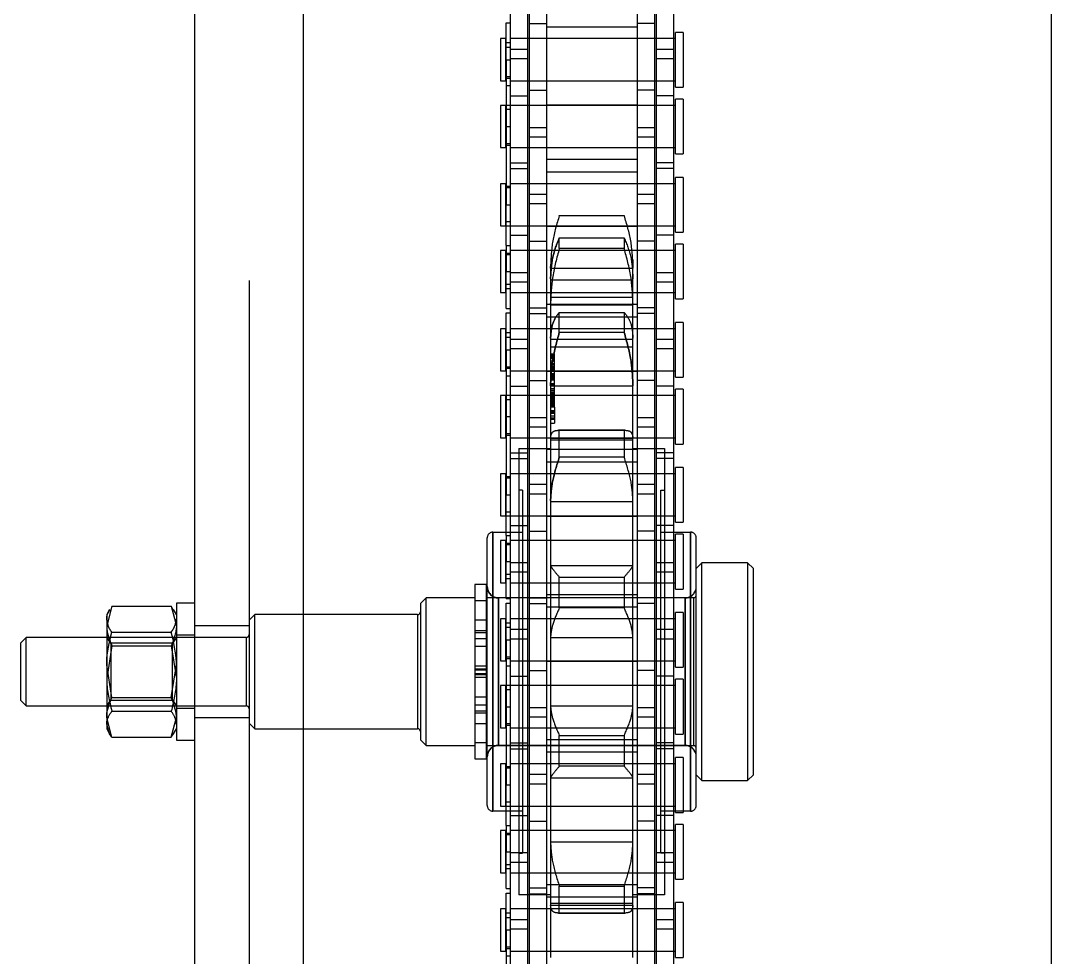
# Model space of a CAD drawing. Header units: metres. Extents: x 0 to 63075, y 0 to 44550.
# Drawn here: x 13942.1 to 14032.4, y 26963.6 to 27045.7 of the extents above; entities that cross this region are included whole.
import ezdxf

# ---------------------------------------------------------------- set-up
doc = ezdxf.new("R2010")
doc.units = ezdxf.units.M
doc.header["$LTSCALE"] = 75
doc.linetypes.add('HIDDEN2', pattern=[4.7625, 3.175, -1.5875])
for name, color, linetype in [('SDM', 7, 'Continuous'), ('SL4', 4, 'Continuous'), ('ST1', 7, 'HIDDEN2')]:
    doc.layers.add(name, color=color, linetype=linetype)

# ---------------------------------------------------------------- blocks, each defined once
blk = doc.blocks.new('A$Ca53c419a')
at = {"layer": 'SL4'}
for p, q in [((2556.395, 511), (2555.895, 510.5)), ((2561.395, 511), (2556.395, 511)), ((2561.895, 510.5), (2561.395, 511)), ((2555.895, 510.5), (2555.895, 503.465)), ((2555.895, 510.5), (2561.895, 510.5)), ((2561.895, 503.465), (2561.895, 510.5)), ((2553.163, 503.018), (2554.895, 503.465)), ((2553.163, 503.018), (2553.45, 503.208)), ((2553.163, 503.018), (2553.163, 497.812)), ((2553.895, 503.465), (2553.458, 503.213)), ((2554.895, 503.465), (2553.895, 503.465)), ((2559.493, 503.465), (2554.895, 503.465)), ((2556.627, 503.018), (2559.493, 503.465)), ((2556.627, 503.018), (2556.627, 497.812)), ((2563.493, 503.465), (2559.493, 503.465)), ((2562.359, 503.018), (2562.359, 497.812)), ((2563.895, 503.465), (2563.493, 503.465)), ((2564.332, 503.213), (2563.895, 503.465)), ((2564.627, 503.018), (2564.627, 497.812)), ((2552.895, 497.365), (2552.895, 495.765)), ((2564.895, 497.365), (2552.895, 497.365)), ((2553.163, 497.812), (2554.895, 497.365)), ((2553.163, 497.812), (2553.45, 497.622)), ((2553.458, 497.617), (2553.895, 497.365)), ((2556.627, 497.812), (2559.493, 497.365)), ((2563.895, 497.365), (2564.332, 497.617)), ((2564.315, 497.656), (2564.627, 497.812)), ((2564.895, 495.765), (2564.895, 497.365)), ((3664.713, 495.765), (2339.738, 495.765)), ((2339.738, 486.24), (3664.713, 486.24)), ((2339.738, 420.765), (3664.713, 420.765))]:
    blk.add_line(p, q, dxfattribs=at)
for points, knots in [([(2554.895, 503.465), (2554.936, 503.465), (2555.521, 503.458), (2556.094, 503.23), (2556.627, 503.018)], [0, 0, 0, 0, 0.070201, 1, 1, 1, 1]), ([(2559.493, 503.465), (2559.561, 503.465), (2560.529, 503.458), (2561.477, 503.23), (2562.359, 503.018)], [0, 0, 0, 0, 0.070201, 1, 1, 1, 1]), ([(2562.359, 503.018), (2562.454, 503.086), (2562.824, 503.348), (2563.208, 503.415), (2563.493, 503.465)], [0, 0, 0, 0, 0.257551, 1, 1, 1, 1]), ([(2563.493, 503.465), (2563.596, 503.46), (2563.874, 503.448), (2564.145, 503.28), (2564.315, 503.174)], [0, 0, 0, 0, 0.371326, 1, 1, 1, 1]), ([(2554.895, 497.365), (2554.936, 497.365), (2555.521, 497.372), (2556.094, 497.6), (2556.627, 497.812)], [0, 0, 0, 0, 0.070201, 1, 1, 1, 1]), ([(2559.493, 497.365), (2559.561, 497.365), (2560.529, 497.372), (2561.477, 497.6), (2562.359, 497.812)], [0, 0, 0, 0, 0.0702006, 1, 1, 1, 1]), ([(2562.359, 497.812), (2562.454, 497.744), (2562.824, 497.482), (2563.208, 497.415), (2563.493, 497.365)], [0, 0, 0, 0, 0.257551, 1, 1, 1, 1])]:
    blk.add_open_spline(points, degree=3, knots=knots, dxfattribs=at)
at = {"layer": 'ST1'}
for p, q in [((2553.45, 503.208), (2554.297, 503.465)), ((2555.431, 503.018), (2555.431, 497.812)), ((2555.895, 503.465), (2555.895, 491.25)), ((2555.895, 503.465), (2555.895, 503.44)), ((2561.895, 503.44), (2555.895, 503.44)), ((2555.895, 503.44), (2556.395, 503.089)), ((2561.194, 503.089), (2556.395, 503.089)), ((2556.395, 503.089), (2556.395, 497.715)), ((2561.163, 503.018), (2558.297, 503.465)), ((2561.163, 503.018), (2561.163, 497.812)), ((2561.395, 503.089), (2561.194, 503.089)), ((2561.395, 503.089), (2561.895, 503.44)), ((2561.395, 497.715), (2561.395, 503.089)), ((2561.895, 491.25), (2561.895, 503.465)), ((2561.895, 503.44), (2561.895, 503.465)), ((2564.627, 503.018), (2562.895, 503.465)), ((2555.695, 497.365), (2555.695, 495.765)), ((2556.395, 497.715), (2555.895, 497.365)), ((2556.395, 497.715), (2561.395, 497.715)), ((2561.163, 497.812), (2558.297, 497.365)), ((2561.895, 497.365), (2561.395, 497.715)), ((2562.095, 495.765), (2562.095, 497.365)), ((2564.627, 497.812), (2562.895, 497.365)), ((2554.895, 495.765), (2554.895, 491.003)), ((2562.895, 491.003), (2562.895, 495.765)), ((3664.713, 491.003), (2339.738, 491.003)), ((2554.395, 491), (2553.895, 490.5)), ((2563.395, 491), (2554.395, 491)), ((2561.895, 491.25), (2555.895, 491.25)), ((2563.895, 490.5), (2563.395, 491)), ((2553.895, 490.5), (2563.895, 490.5)), ((2553.895, 490.5), (2553.895, 476.25)), ((2563.895, 476.25), (2563.895, 490.5)), ((2339.738, 486.24), (3664.713, 486.24)), ((2552.92, 476), (2552.42, 475.5)), ((2564.87, 476), (2552.92, 476)), ((2563.895, 476.25), (2553.942, 476.25)), ((2565.37, 475.5), (2564.87, 476)), ((2552.42, 475.5), (2565.37, 475.5)), ((2552.42, 475.5), (2552.42, 471.245)), ((2565.37, 471.245), (2565.37, 475.5)), ((2566.538, 471.245), (2551.252, 471.245)), ((2551.252, 471.245), (2551.252, 470.245)), ((2552.695, 471.245), (2552.695, 470.145)), ((2552.695, 471.245), (2552.695, 470.245)), ((2554.348, 471.245), (2554.348, 470.245)), ((2555.299, 471.245), (2555.299, 470.245)), ((2555.474, 471.245), (2555.474, 470.245)), ((2555.991, 471.245), (2555.991, 470.245)), ((2556.695, 471.245), (2556.695, 470.245)), ((2558.395, 470.245), (2558.395, 471.245)), ((2558.645, 471.245), (2558.645, 470.245)), ((2558.734, 471.245), (2558.734, 470.245)), ((2559.056, 471.245), (2559.056, 470.245)), ((2559.145, 471.245), (2559.145, 470.245)), ((2559.395, 471.245), (2559.395, 470.245)), ((2561.095, 470.245), (2561.095, 471.245)), ((2561.799, 471.245), (2561.799, 470.245)), ((2562.316, 471.245), (2562.316, 470.245)), ((2562.491, 471.245), (2562.491, 470.245)), ((2563.442, 471.245), (2563.442, 470.245)), ((2565.095, 470.145), (2565.095, 471.245)), ((2565.095, 470.245), (2565.095, 471.245)), ((2566.538, 470.245), (2566.538, 471.245)), ((2547.169, 470.145), (2570.621, 470.145)), ((2566.538, 470.245), (2551.252, 470.245)), ((2552.42, 470.145), (2552.42, 452.105)), ((2565.37, 452.105), (2565.37, 470.145)), ((2546.68, 467.056), (2546.68, 469.656)), ((2546.68, 469.656), (2571.11, 469.656)), ((2571.11, 469.656), (2546.68, 469.656)), ((2571.11, 469.656), (2571.11, 467.056)), ((2536.276, 468.489), (2523.576, 468.489)), ((2533.98, 468.157), (2533.98, 468.489)), ((2538.121, 469), (2534.431, 469)), ((2534.431, 469), (2534.431, 468.526)), ((2534.431, 468.526), (2538.121, 468.526)), ((2534.657, 468.489), (2534.657, 468.157)), ((2534.8, 468.526), (2534.8, 468.157)), ((2536.276, 468.489), (2536.276, 468.157)), ((2536.276, 468.489), (2539.507, 468.489)), ((2537.383, 468.489), (2537.383, 468.157)), ((2537.752, 468.157), (2537.752, 468.526)), ((2538.121, 468.526), (2538.121, 469)), ((2539.507, 468.489), (2539.507, 468.157)), ((2539.897, 468.489), (2539.897, 468.157)), ((2539.897, 468.489), (2543.128, 468.489)), ((2544.973, 469), (2541.283, 469)), ((2541.283, 469), (2541.283, 468.526)), ((2541.283, 468.526), (2544.973, 468.526)), ((2541.652, 468.526), (2541.652, 468.157)), ((2542.021, 468.489), (2542.021, 468.157)), ((2543.128, 468.489), (2543.128, 468.157)), ((2545.424, 468.489), (2543.128, 468.489)), ((2544.604, 468.157), (2544.604, 468.526)), ((2544.747, 468.489), (2544.747, 468.157)), ((2544.973, 468.526), (2544.973, 469)), ((2545.424, 468.489), (2548.976, 468.489)), ((2545.424, 468.489), (2545.424, 468.157)), ((2550.821, 469), (2547.131, 469)), ((2547.131, 469), (2547.131, 468.526)), ((2547.131, 468.526), (2550.821, 468.526)), ((2547.131, 468.489), (2547.131, 466.637)), ((2547.5, 468.526), (2547.5, 468.157)), ((2548.976, 468.489), (2548.976, 468.157)), ((2561.676, 468.489), (2548.976, 468.489)), ((2550.452, 468.157), (2550.452, 468.526)), ((2550.595, 468.489), (2550.595, 468.157)), ((2550.821, 468.526), (2550.821, 469)), ((2552.42, 469.168), (2552.42, 452.832)), ((2565.345, 469.168), (2552.445, 469.168)), ((2552.445, 469.168), (2552.445, 452.832)), ((2552.445, 469.168), (2565.345, 469.168)), ((2557.673, 469), (2553.983, 469)), ((2553.983, 469), (2553.983, 468.526)), ((2553.983, 468.526), (2557.673, 468.526)), ((2554.209, 468.489), (2554.209, 468.157)), ((2554.352, 468.526), (2554.352, 468.157)), ((2555.828, 468.489), (2555.828, 468.157)), ((2557.304, 468.157), (2557.304, 468.526)), ((2557.673, 468.526), (2557.673, 469)), ((2557.673, 466.637), (2557.673, 468.489)), ((2559.38, 468.157), (2559.38, 468.489)), ((2563.521, 469), (2559.831, 469)), ((2559.831, 469), (2559.831, 468.526)), ((2559.831, 468.526), (2563.521, 468.526)), ((2560.057, 468.489), (2560.057, 468.157)), ((2560.2, 468.526), (2560.2, 468.157)), ((2561.676, 468.489), (2561.676, 468.157)), ((2561.676, 468.489), (2564.907, 468.489)), ((2562.783, 468.489), (2562.783, 468.157)), ((2563.152, 468.157), (2563.152, 468.526)), ((2563.521, 468.526), (2563.521, 469)), ((2564.907, 468.489), (2564.907, 468.157)), ((2565.297, 468.489), (2565.297, 468.157)), ((2565.297, 468.489), (2568.528, 468.489)), ((2565.345, 452.832), (2565.345, 469.168)), ((2565.37, 452.832), (2565.37, 469.168)), ((2570.373, 469), (2566.683, 469)), ((2566.683, 469), (2566.683, 468.526)), ((2566.683, 468.526), (2570.373, 468.526)), ((2567.052, 468.526), (2567.052, 468.157)), ((2567.421, 468.489), (2567.421, 468.157)), ((2568.528, 468.489), (2568.528, 468.157)), ((2570.824, 468.489), (2568.528, 468.489)), ((2570.004, 468.157), (2570.004, 468.526)), ((2570.147, 468.489), (2570.147, 468.157)), ((2570.373, 468.526), (2570.373, 469)), ((2570.824, 468.489), (2574.376, 468.489)), ((2570.824, 468.489), (2570.824, 468.157)), ((2576.221, 469), (2572.531, 469)), ((2572.531, 469), (2572.531, 468.526)), ((2572.531, 468.526), (2576.221, 468.526)), ((2572.531, 468.489), (2572.531, 466.637)), ((2572.9, 468.526), (2572.9, 468.157)), ((2574.376, 468.489), (2574.376, 468.157)), ((2587.076, 468.489), (2574.376, 468.489)), ((2575.852, 468.157), (2575.852, 468.526)), ((2575.995, 468.489), (2575.995, 468.157)), ((2576.221, 468.526), (2576.221, 469)), ((2583.073, 469), (2579.383, 469)), ((2579.383, 469), (2579.383, 468.526)), ((2579.383, 468.526), (2583.073, 468.526)), ((2579.609, 468.489), (2579.609, 468.157)), ((2579.752, 468.526), (2579.752, 468.157)), ((2581.228, 468.489), (2581.228, 468.157)), ((2582.704, 468.157), (2582.704, 468.526)), ((2583.073, 468.526), (2583.073, 469)), ((2583.073, 466.637), (2583.073, 468.489)), ((2584.78, 468.157), (2584.78, 468.489)), ((2588.921, 469), (2585.231, 469)), ((2585.231, 469), (2585.231, 468.526)), ((2585.231, 468.526), (2588.921, 468.526)), ((2585.457, 468.489), (2585.457, 468.157)), ((2585.6, 468.526), (2585.6, 468.157)), ((2587.076, 468.489), (2587.076, 468.157)), ((2587.076, 468.489), (2590.307, 468.489)), ((2588.183, 468.489), (2588.183, 468.157)), ((2588.552, 468.157), (2588.552, 468.526)), ((2588.921, 468.526), (2588.921, 469)), ((2590.307, 468.489), (2590.307, 468.157)), ((2590.697, 468.489), (2590.697, 468.157)), ((2590.697, 468.489), (2593.928, 468.489)), ((2595.773, 469), (2592.083, 469)), ((2592.083, 469), (2592.083, 468.526)), ((2592.083, 468.526), (2595.773, 468.526)), ((2592.452, 468.526), (2592.452, 468.157)), ((2592.821, 468.489), (2592.821, 468.157)), ((2593.928, 468.489), (2593.928, 468.157)), ((2596.224, 468.489), (2593.928, 468.489)), ((2595.404, 468.157), (2595.404, 468.526)), ((2595.547, 468.489), (2595.547, 468.157)), ((2595.773, 468.526), (2595.773, 469)), ((2596.224, 468.489), (2599.776, 468.489)), ((2596.224, 468.489), (2596.224, 468.157)), ((2601.621, 469), (2597.931, 469)), ((2597.931, 469), (2597.931, 468.526)), ((2597.931, 468.526), (2601.621, 468.526)), ((2597.931, 468.489), (2597.931, 466.637)), ((2598.3, 468.526), (2598.3, 468.157)), ((2599.776, 468.489), (2599.776, 468.157)), ((2612.476, 468.489), (2599.776, 468.489)), ((2601.252, 468.157), (2601.252, 468.526)), ((2601.395, 468.489), (2601.395, 468.157)), ((2601.621, 468.526), (2601.621, 469)), ((2608.473, 469), (2604.783, 469)), ((2604.783, 469), (2604.783, 468.526)), ((2604.783, 468.526), (2608.473, 468.526)), ((2605.009, 468.489), (2605.009, 468.157)), ((2605.152, 468.526), (2605.152, 468.157)), ((2606.628, 468.489), (2606.628, 468.157)), ((2608.104, 468.157), (2608.104, 468.526)), ((2608.473, 468.526), (2608.473, 469)), ((2608.473, 466.637), (2608.473, 468.489)), ((2610.18, 468.157), (2610.18, 468.489)), ((2614.321, 469), (2610.631, 469)), ((2610.631, 469), (2610.631, 468.526)), ((2610.631, 468.526), (2614.321, 468.526)), ((2610.857, 468.489), (2610.857, 468.157)), ((2611, 468.526), (2611, 468.157)), ((2612.476, 468.489), (2612.476, 468.157)), ((2612.476, 468.489), (2615.707, 468.489)), ((2613.583, 468.489), (2613.583, 468.157)), ((2613.952, 468.157), (2613.952, 468.526)), ((2614.321, 468.526), (2614.321, 469)), ((2615.707, 468.489), (2615.707, 468.157)), ((2542.196, 468.157), (2533.101, 468.157)), ((2534.431, 468.157), (2534.431, 466.637)), ((2534.431, 468.157), (2534.431, 453.659)), ((2536.348, 466.637), (2536.348, 468.157)), ((2537.208, 468.157), (2537.208, 466.637)), ((2538.121, 466.637), (2538.121, 468.157)), ((2538.121, 453.659), (2538.121, 468.157)), ((2541.283, 468.157), (2541.283, 466.637)), ((2541.283, 468.157), (2541.283, 453.659)), ((2543.056, 468.157), (2542.196, 468.157)), ((2542.196, 466.637), (2542.196, 468.157)), ((2552.151, 468.157), (2543.056, 468.157)), ((2543.056, 468.157), (2543.056, 466.637)), ((2544.973, 466.637), (2544.973, 468.157)), ((2544.973, 453.659), (2544.973, 468.157)), ((2546.303, 468.157), (2546.303, 466.637)), ((2547.131, 468.157), (2547.131, 453.659)), ((2550.821, 466.637), (2550.821, 468.157)), ((2550.821, 453.659), (2550.821, 468.157)), ((2552.151, 468.157), (2552.151, 466.637)), ((2558.501, 468.157), (2552.151, 468.157)), ((2552.653, 468.157), (2552.653, 466.637)), ((2553.983, 468.157), (2553.983, 466.637)), ((2553.983, 468.157), (2553.983, 453.659)), ((2557.673, 453.659), (2557.673, 468.157)), ((2558.501, 468.157), (2558.501, 466.637)), ((2567.596, 468.157), (2558.501, 468.157)), ((2559.831, 468.157), (2559.831, 466.637)), ((2559.831, 468.157), (2559.831, 453.659)), ((2561.748, 466.637), (2561.748, 468.157)), ((2562.608, 468.157), (2562.608, 466.637)), ((2563.521, 466.637), (2563.521, 468.157)), ((2563.521, 453.659), (2563.521, 468.157)), ((2566.683, 468.157), (2566.683, 466.637)), ((2566.683, 468.157), (2566.683, 453.659)), ((2568.456, 468.157), (2567.596, 468.157)), ((2567.596, 466.637), (2567.596, 468.157)), ((2577.551, 468.157), (2568.456, 468.157)), ((2568.456, 468.157), (2568.456, 466.637)), ((2570.373, 466.637), (2570.373, 468.157)), ((2570.373, 453.659), (2570.373, 468.157)), ((2571.703, 468.157), (2571.703, 466.637)), ((2572.531, 468.157), (2572.531, 453.659)), ((2576.221, 466.637), (2576.221, 468.157)), ((2576.221, 453.659), (2576.221, 468.157)), ((2577.551, 468.157), (2577.551, 466.637)), ((2583.901, 468.157), (2577.551, 468.157)), ((2578.053, 468.157), (2578.053, 466.637)), ((2579.383, 468.157), (2579.383, 466.637)), ((2579.383, 468.157), (2579.383, 453.659)), ((2583.073, 453.659), (2583.073, 468.157)), ((2583.901, 468.157), (2583.901, 466.637)), ((2592.996, 468.157), (2583.901, 468.157)), ((2585.231, 468.157), (2585.231, 466.637)), ((2585.231, 468.157), (2585.231, 453.659)), ((2587.148, 466.637), (2587.148, 468.157)), ((2588.008, 468.157), (2588.008, 466.637)), ((2588.921, 466.637), (2588.921, 468.157)), ((2588.921, 453.659), (2588.921, 468.157)), ((2592.083, 468.157), (2592.083, 466.637)), ((2592.083, 468.157), (2592.083, 453.659)), ((2593.856, 468.157), (2592.996, 468.157)), ((2592.996, 466.637), (2592.996, 468.157)), ((2602.951, 468.157), (2593.856, 468.157)), ((2593.856, 468.157), (2593.856, 466.637)), ((2595.773, 466.637), (2595.773, 468.157)), ((2595.773, 453.659), (2595.773, 468.157)), ((2597.103, 468.157), (2597.103, 466.637)), ((2597.931, 468.157), (2597.931, 453.659)), ((2601.621, 466.637), (2601.621, 468.157)), ((2601.621, 453.659), (2601.621, 468.157)), ((2602.951, 468.157), (2602.951, 466.637)), ((2609.301, 468.157), (2602.951, 468.157)), ((2603.453, 468.157), (2603.453, 466.637)), ((2604.783, 468.157), (2604.783, 466.637)), ((2604.783, 468.157), (2604.783, 453.659)), ((2608.473, 453.659), (2608.473, 468.157)), ((2609.301, 468.157), (2609.301, 466.637)), ((2618.396, 468.157), (2609.301, 468.157)), ((2610.631, 468.157), (2610.631, 466.637)), ((2610.631, 468.157), (2610.631, 453.659)), ((2612.548, 466.637), (2612.548, 468.157)), ((2613.408, 468.157), (2613.408, 466.637)), ((2614.321, 466.637), (2614.321, 468.157)), ((2614.321, 453.659), (2614.321, 468.157)), ((2542.196, 466.637), (2533.101, 466.637)), ((2539.351, 464.605), (2539.351, 467.375)), ((2578.439, 467.375), (2539.351, 467.375)), ((2543.056, 466.637), (2542.196, 466.637)), ((2543.016, 467.375), (2543.016, 467.056)), ((2574.775, 467.056), (2543.016, 467.056)), ((2552.151, 466.637), (2543.056, 466.637)), ((2558.501, 466.637), (2552.151, 466.637)), ((2567.596, 466.637), (2558.501, 466.637)), ((2568.456, 466.637), (2567.596, 466.637)), ((2577.551, 466.637), (2568.456, 466.637)), ((2574.775, 467.056), (2574.775, 467.375)), ((2583.901, 466.637), (2577.551, 466.637)), ((2578.439, 467.375), (2578.439, 464.605)), ((2592.996, 466.637), (2583.901, 466.637)), ((2593.856, 466.637), (2592.996, 466.637)), ((2602.951, 466.637), (2593.856, 466.637)), ((2609.301, 466.637), (2602.951, 466.637)), ((2618.396, 466.637), (2609.301, 466.637)), ((2539.451, 466.485), (2530.356, 466.485)), ((2534.431, 466.485), (2534.431, 464.965)), ((2538.121, 464.965), (2538.121, 466.485)), ((2539.451, 466.485), (2539.451, 464.965)), ((2545.801, 466.485), (2539.451, 466.485)), ((2539.953, 466.485), (2539.953, 464.965)), ((2541.283, 466.485), (2541.283, 464.965)), ((2544.973, 464.965), (2544.973, 466.485)), ((2545.801, 466.485), (2545.801, 464.965)), ((2554.896, 466.485), (2545.801, 466.485)), ((2547.131, 466.485), (2547.131, 464.965)), ((2549.048, 464.965), (2549.048, 466.485)), ((2549.908, 466.485), (2549.908, 464.965)), ((2550.821, 464.965), (2550.821, 466.485)), ((2553.983, 466.485), (2553.983, 464.965)), ((2555.756, 466.485), (2554.896, 466.485)), ((2554.896, 464.965), (2554.896, 466.485)), ((2564.851, 466.485), (2555.756, 466.485)), ((2555.756, 466.485), (2555.756, 464.965)), ((2557.673, 464.965), (2557.673, 466.485)), ((2559.003, 466.485), (2559.003, 464.965)), ((2559.831, 466.485), (2559.831, 464.965)), ((2563.521, 464.965), (2563.521, 466.485)), ((2564.851, 466.485), (2564.851, 464.965)), ((2571.201, 466.485), (2564.851, 466.485)), ((2565.353, 466.485), (2565.353, 464.965)), ((2566.683, 466.485), (2566.683, 464.965)), ((2570.373, 464.965), (2570.373, 466.485)), ((2571.201, 466.485), (2571.201, 464.965)), ((2580.296, 466.485), (2571.201, 466.485)), ((2572.531, 466.485), (2572.531, 464.965)), ((2574.448, 464.965), (2574.448, 466.485)), ((2575.308, 466.485), (2575.308, 464.965)), ((2576.221, 464.965), (2576.221, 466.485)), ((2579.383, 466.485), (2579.383, 464.965)), ((2581.156, 466.485), (2580.296, 466.485)), ((2580.296, 464.965), (2580.296, 466.485)), ((2590.251, 466.485), (2581.156, 466.485)), ((2581.156, 466.485), (2581.156, 464.965)), ((2583.073, 464.965), (2583.073, 466.485)), ((2584.403, 466.485), (2584.403, 464.965)), ((2585.231, 466.485), (2585.231, 464.965)), ((2588.921, 464.965), (2588.921, 466.485)), ((2590.251, 466.485), (2590.251, 464.965)), ((2596.601, 466.485), (2590.251, 466.485)), ((2590.753, 466.485), (2590.753, 464.965)), ((2592.083, 466.485), (2592.083, 464.965)), ((2595.773, 464.965), (2595.773, 466.485)), ((2596.601, 466.485), (2596.601, 464.965)), ((2605.696, 466.485), (2596.601, 466.485)), ((2597.931, 466.485), (2597.931, 464.965)), ((2599.848, 464.965), (2599.848, 466.485)), ((2600.708, 466.485), (2600.708, 464.965)), ((2601.621, 464.965), (2601.621, 466.485)), ((2604.783, 466.485), (2604.783, 464.965)), ((2606.556, 466.485), (2605.696, 466.485)), ((2605.696, 464.965), (2605.696, 466.485)), ((2615.651, 466.485), (2606.556, 466.485)), ((2606.556, 466.485), (2606.556, 464.965)), ((2608.473, 464.965), (2608.473, 466.485)), ((2609.803, 466.485), (2609.803, 464.965)), ((2610.631, 466.485), (2610.631, 464.965)), ((2614.321, 464.965), (2614.321, 466.485)), ((2615.651, 466.485), (2615.651, 464.965)), ((2622.001, 466.485), (2615.651, 466.485)), ((2539.451, 464.965), (2530.356, 464.965)), ((2534.388, 457.035), (2534.388, 464.965)), ((2534.431, 464.965), (2534.431, 457.035)), ((2538.121, 457.035), (2538.121, 464.965)), ((2539.168, 464.965), (2539.168, 457.035)), ((2545.801, 464.965), (2539.451, 464.965)), ((2540.236, 457.035), (2540.236, 464.965)), ((2541.283, 464.965), (2541.283, 457.035)), ((2544.973, 457.035), (2544.973, 464.965)), ((2545.016, 464.965), (2545.016, 457.035)), ((2554.896, 464.965), (2545.801, 464.965)), ((2547.088, 457.035), (2547.088, 464.965)), ((2547.131, 464.965), (2547.131, 457.035)), ((2550.821, 457.035), (2550.821, 464.965)), ((2551.868, 464.965), (2551.868, 457.035)), ((2552.936, 457.035), (2552.936, 464.965)), ((2553.983, 464.965), (2553.983, 457.035)), ((2555.756, 464.965), (2554.896, 464.965)), ((2564.851, 464.965), (2555.756, 464.965)), ((2557.673, 457.035), (2557.673, 464.965)), ((2557.716, 464.965), (2557.716, 457.035)), ((2559.788, 457.035), (2559.788, 464.965)), ((2559.831, 464.965), (2559.831, 457.035)), ((2563.521, 457.035), (2563.521, 464.965)), ((2564.568, 464.965), (2564.568, 457.035)), ((2571.201, 464.965), (2564.851, 464.965)), ((2565.636, 457.035), (2565.636, 464.965)), ((2566.683, 464.965), (2566.683, 457.035)), ((2570.373, 457.035), (2570.373, 464.965)), ((2570.416, 464.965), (2570.416, 457.035)), ((2580.296, 464.965), (2571.201, 464.965)), ((2572.488, 457.035), (2572.488, 464.965)), ((2572.531, 464.965), (2572.531, 457.035)), ((2576.221, 457.035), (2576.221, 464.965)), ((2577.268, 464.965), (2577.268, 457.035)), ((2578.336, 457.035), (2578.336, 464.965)), ((2579.383, 464.965), (2579.383, 457.035)), ((2581.156, 464.965), (2580.296, 464.965)), ((2590.251, 464.965), (2581.156, 464.965)), ((2583.073, 457.035), (2583.073, 464.965)), ((2583.116, 464.965), (2583.116, 457.035)), ((2585.188, 457.035), (2585.188, 464.965)), ((2585.231, 464.965), (2585.231, 457.035)), ((2588.921, 457.035), (2588.921, 464.965)), ((2589.968, 464.965), (2589.968, 457.035)), ((2596.601, 464.965), (2590.251, 464.965)), ((2591.036, 457.035), (2591.036, 464.965)), ((2592.083, 464.965), (2592.083, 457.035)), ((2595.773, 457.035), (2595.773, 464.965)), ((2595.816, 464.965), (2595.816, 457.035)), ((2605.696, 464.965), (2596.601, 464.965)), ((2597.888, 457.035), (2597.888, 464.965)), ((2597.931, 464.965), (2597.931, 457.035)), ((2601.621, 457.035), (2601.621, 464.965)), ((2602.668, 464.965), (2602.668, 457.035)), ((2603.736, 457.035), (2603.736, 464.965)), ((2604.783, 464.965), (2604.783, 457.035)), ((2606.556, 464.965), (2605.696, 464.965)), ((2615.651, 464.965), (2606.556, 464.965)), ((2608.473, 457.035), (2608.473, 464.965)), ((2608.516, 464.965), (2608.516, 457.035)), ((2610.588, 457.035), (2610.588, 464.965)), ((2610.631, 464.965), (2610.631, 457.035)), ((2614.321, 457.035), (2614.321, 464.965)), ((2615.368, 464.965), (2615.368, 457.035)), ((2622.001, 464.965), (2615.651, 464.965)), ((2538.421, 464.605), (2533.876, 464.605)), ((2537.747, 463.9), (2537.747, 458.1)), ((2537.749, 463.843), (2540.125, 463.843)), ((2537.749, 458.157), (2537.749, 463.843)), ((2543.903, 464.605), (2538.421, 464.605)), ((2538.459, 464.605), (2538.459, 457.395)), ((2538.609, 457.395), (2538.609, 464.605)), ((2540.125, 463.843), (2540.125, 458.157)), ((2543.991, 464.605), (2543.903, 464.605)), ((2543.991, 464.605), (2543.991, 457.395)), ((2549.613, 464.605), (2543.991, 464.605)), ((2549.613, 464.605), (2549.613, 457.395)), ((2549.619, 464.605), (2549.613, 464.605)), ((2555.853, 464.605), (2549.619, 464.605)), ((2550.613, 463.843), (2553.314, 463.843)), ((2550.613, 458.157), (2550.613, 463.843)), ((2553.314, 463.843), (2553.314, 458.157)), ((2555.903, 464.605), (2555.853, 464.605)), ((2555.903, 464.605), (2555.903, 457.395)), ((2561.887, 464.605), (2555.903, 464.605)), ((2561.887, 464.605), (2561.887, 457.395)), ((2561.937, 464.605), (2561.887, 464.605)), ((2568.171, 464.605), (2561.937, 464.605)), ((2564.476, 458.157), (2564.476, 463.843)), ((2564.476, 463.843), (2567.177, 463.843)), ((2567.177, 463.843), (2567.177, 458.157)), ((2568.177, 464.605), (2568.171, 464.605)), ((2568.177, 464.605), (2568.177, 457.395)), ((2573.799, 464.605), (2568.177, 464.605)), ((2573.799, 464.605), (2573.799, 457.395)), ((2573.887, 464.605), (2573.799, 464.605)), ((2579.369, 464.605), (2573.887, 464.605)), ((2577.665, 463.843), (2580.041, 463.843)), ((2577.665, 458.157), (2577.665, 463.843)), ((2579.181, 464.605), (2579.181, 457.395)), ((2579.331, 464.605), (2579.331, 457.395)), ((2583.914, 464.605), (2579.369, 464.605)), ((2580.041, 463.843), (2580.041, 458.157)), ((2580.043, 458.1), (2580.043, 463.9)), ((2580.656, 464.605), (2580.656, 464.27)), ((2581.496, 464.27), (2580.656, 464.27)), ((2580.991, 464.605), (2580.991, 464.27)), ((2581.094, 464.27), (2581.094, 464.605)), ((2581.264, 464.27), (2581.264, 464.605)), ((2581.496, 464.27), (2581.496, 464.605)), ((2581.648, 464.27), (2581.496, 464.27)), ((2581.599, 464.27), (2581.599, 464.605)), ((2581.648, 464.27), (2581.648, 464.605)), ((2582.063, 464.27), (2581.648, 464.27)), ((2581.74, 464.27), (2581.74, 464.605)), ((2582.063, 464.27), (2582.063, 464.605)), ((2582.063, 464.27), (2584.492, 464.27)), ((2582.122, 464.27), (2582.122, 464.605)), ((2582.122, 464.605), (2582.122, 464.27)), ((2582.173, 464.27), (2582.173, 464.605)), ((2582.186, 464.27), (2582.186, 464.605)), ((2582.187, 464.27), (2582.187, 464.605)), ((2582.244, 464.27), (2582.244, 464.605)), ((2582.321, 464.27), (2582.321, 464.605)), ((2582.329, 464.27), (2582.329, 464.605)), ((2582.36, 464.27), (2582.36, 464.605)), ((2582.434, 464.605), (2582.434, 464.27)), ((2582.437, 464.27), (2582.437, 464.605)), ((2582.445, 464.27), (2582.445, 464.605)), ((2582.458, 464.27), (2582.458, 464.605)), ((2582.551, 464.27), (2582.551, 464.605)), ((2582.571, 464.27), (2582.571, 464.605)), ((2582.579, 464.27), (2582.579, 464.605)), ((2582.647, 464.27), (2582.647, 464.605)), ((2582.74, 464.27), (2582.74, 464.605)), ((2582.824, 464.27), (2582.824, 464.605)), ((2582.904, 464.27), (2582.904, 464.605)), ((2582.953, 464.27), (2582.953, 464.605)), ((2583.056, 464.27), (2583.056, 464.605)), ((2583.089, 464.27), (2583.089, 464.605)), ((2583.091, 464.27), (2583.091, 464.605)), ((2583.124, 464.27), (2583.124, 464.605)), ((2583.163, 464.27), (2583.163, 464.605)), ((2583.197, 464.27), (2583.197, 464.605)), ((2583.201, 464.27), (2583.201, 464.605)), ((2583.226, 464.27), (2583.226, 464.605)), ((2583.23, 464.27), (2583.23, 464.605)), ((2583.318, 464.27), (2583.318, 464.605)), ((2583.332, 464.27), (2583.332, 464.605)), ((2583.348, 464.27), (2583.348, 464.605)), ((2583.367, 464.27), (2583.367, 464.605)), ((2583.375, 464.27), (2583.375, 464.605)), ((2583.509, 464.27), (2583.509, 464.605)), ((2583.668, 464.27), (2583.668, 464.605)), ((2583.914, 464.605), (2583.914, 457.395)), ((2584.03, 464.605), (2583.914, 464.605)), ((2583.914, 464.605), (2584.03, 464.605)), ((2584.003, 464.27), (2584.003, 464.605)), ((2588.098, 464.605), (2584.03, 464.605)), ((2584.051, 464.27), (2584.051, 464.605)), ((2584.112, 464.27), (2584.112, 464.605)), ((2584.412, 464.27), (2584.412, 464.605)), ((2584.453, 464.27), (2584.453, 464.605)), ((2584.474, 464.27), (2584.474, 464.605)), ((2584.492, 464.27), (2584.492, 464.605)), ((2584.492, 464.27), (2584.882, 464.27)), ((2584.602, 464.27), (2584.602, 464.605)), ((2584.648, 464.27), (2584.648, 464.605)), ((2584.728, 464.27), (2584.728, 464.605)), ((2584.782, 464.27), (2584.782, 464.605)), ((2584.837, 464.27), (2584.837, 464.605)), ((2584.854, 464.27), (2584.854, 464.605)), ((2584.875, 464.27), (2584.875, 464.605)), ((2584.882, 464.27), (2584.882, 464.605)), ((2584.882, 464.27), (2585.73, 464.27)), ((2584.955, 464.27), (2584.955, 464.605)), ((2584.978, 464.27), (2584.978, 464.605)), ((2585.313, 464.27), (2585.313, 464.605)), ((2585.34, 464.27), (2585.34, 464.605)), ((2585.386, 464.27), (2585.386, 464.605)), ((2585.424, 464.27), (2585.424, 464.605)), ((2585.472, 464.27), (2585.472, 464.605)), ((2585.593, 464.27), (2585.593, 464.605)), ((2585.73, 464.27), (2585.73, 464.605)), ((2585.73, 464.27), (2586.012, 464.27)), ((2585.825, 464.27), (2585.825, 464.605)), ((2585.846, 464.27), (2585.846, 464.605)), ((2586.012, 464.27), (2586.096, 464.27)), ((2586.096, 464.27), (2586.096, 464.605)), ((2586.096, 464.27), (2586.421, 464.27)), ((2586.33, 464.27), (2586.33, 464.605)), ((2586.421, 464.27), (2586.421, 464.605)), ((2586.421, 464.27), (2586.457, 464.27)), ((2586.457, 464.27), (2586.457, 464.605)), ((2586.457, 464.27), (2586.664, 464.27)), ((2586.499, 464.27), (2586.499, 464.605)), ((2586.537, 464.27), (2586.537, 464.605)), ((2586.654, 464.27), (2586.654, 464.605)), ((2586.664, 464.27), (2586.664, 464.605)), ((2586.664, 464.27), (2586.699, 464.27)), ((2586.684, 464.27), (2586.684, 464.605)), ((2586.699, 464.27), (2586.699, 464.605)), ((2587.351, 464.605), (2587.351, 457.395)), ((2588.02, 464.605), (2588.02, 457.395)), ((2591.012, 464.605), (2588.098, 464.605)), ((2588.591, 463.843), (2590.354, 463.843)), ((2588.591, 458.157), (2588.591, 463.843)), ((2590.354, 463.843), (2590.354, 458.157)), ((2591.012, 464.605), (2591.012, 457.395)), ((2591.14, 464.605), (2591.012, 464.605)), ((2591.012, 464.605), (2591.14, 464.605)), ((2593.305, 464.605), (2591.14, 464.605)), ((2591.698, 464.605), (2591.698, 457.395)), ((2593.196, 464.605), (2593.196, 457.395)), ((2594.235, 464.605), (2593.305, 464.605)), ((2594.235, 464.605), (2594.235, 457.395)), ((2594.362, 464.605), (2594.235, 464.605)), ((2594.235, 464.605), (2594.362, 464.605)), ((2594.502, 464.605), (2594.362, 464.605)), ((2595.935, 458.157), (2595.935, 463.843)), ((2595.935, 463.843), (2596.873, 463.843)), ((2596.873, 463.843), (2596.873, 458.157)), ((2598.811, 463.843), (2598.835, 463.843)), ((2598.811, 458.157), (2598.811, 463.843)), ((2598.835, 463.843), (2598.835, 458.157)), ((2540.125, 458.157), (2537.749, 458.157)), ((2553.314, 458.157), (2550.613, 458.157)), ((2567.177, 458.157), (2564.476, 458.157)), ((2580.041, 458.157), (2577.665, 458.157)), ((2590.354, 458.157), (2588.591, 458.157)), ((2596.873, 458.157), (2595.935, 458.157)), ((2598.835, 458.157), (2598.811, 458.157)), ((2539.451, 457.035), (2530.356, 457.035)), ((2533.876, 457.395), (2538.421, 457.395)), ((2534.431, 457.035), (2534.431, 455.515)), ((2538.121, 455.515), (2538.121, 457.035)), ((2538.421, 457.395), (2543.903, 457.395)), ((2539.351, 454.625), (2539.351, 457.395)), ((2539.451, 455.515), (2539.451, 457.035)), ((2545.801, 457.035), (2539.451, 457.035)), ((2539.953, 455.515), (2539.953, 457.035)), ((2541.283, 457.035), (2541.283, 455.515)), ((2543.903, 457.395), (2543.991, 457.395)), ((2543.991, 457.395), (2549.613, 457.395)), ((2544.973, 455.515), (2544.973, 457.035)), ((2545.801, 455.515), (2545.801, 457.035)), ((2554.896, 457.035), (2545.801, 457.035)), ((2547.131, 457.035), (2547.131, 455.515)), ((2549.048, 455.515), (2549.048, 457.035)), ((2549.613, 457.395), (2549.619, 457.395)), ((2549.619, 457.395), (2555.853, 457.395)), ((2549.908, 457.035), (2549.908, 455.515)), ((2550.821, 455.515), (2550.821, 457.035)), ((2553.983, 457.035), (2553.983, 455.515)), ((2555.756, 457.035), (2554.896, 457.035)), ((2554.896, 455.515), (2554.896, 457.035)), ((2564.851, 457.035), (2555.756, 457.035)), ((2555.756, 457.035), (2555.756, 455.515)), ((2555.853, 457.395), (2555.903, 457.395)), ((2555.903, 457.395), (2561.887, 457.395)), ((2557.673, 455.515), (2557.673, 457.035)), ((2559.003, 455.515), (2559.003, 457.035)), ((2559.831, 457.035), (2559.831, 455.515)), ((2561.887, 457.395), (2561.937, 457.395)), ((2561.937, 457.395), (2568.171, 457.395)), ((2563.521, 455.515), (2563.521, 457.035)), ((2564.851, 455.515), (2564.851, 457.035)), ((2571.201, 457.035), (2564.851, 457.035)), ((2565.353, 455.515), (2565.353, 457.035)), ((2566.683, 457.035), (2566.683, 455.515)), ((2568.171, 457.395), (2568.177, 457.395)), ((2568.177, 457.395), (2573.799, 457.395)), ((2570.373, 455.515), (2570.373, 457.035)), ((2571.201, 455.515), (2571.201, 457.035)), ((2580.296, 457.035), (2571.201, 457.035)), ((2572.531, 457.035), (2572.531, 455.515)), ((2573.799, 457.395), (2573.887, 457.395)), ((2573.887, 457.395), (2579.369, 457.395)), ((2574.448, 455.515), (2574.448, 457.035)), ((2575.308, 457.035), (2575.308, 455.515)), ((2576.221, 455.515), (2576.221, 457.035)), ((2578.439, 457.395), (2578.439, 454.625)), ((2579.369, 457.395), (2583.914, 457.395)), ((2579.383, 457.035), (2579.383, 455.515)), ((2581.156, 457.035), (2580.296, 457.035)), ((2580.296, 455.515), (2580.296, 457.035)), ((2590.251, 457.035), (2581.156, 457.035)), ((2581.156, 457.035), (2581.156, 455.515)), ((2583.073, 455.515), (2583.073, 457.035)), ((2583.914, 457.395), (2584.03, 457.395)), ((2584.03, 457.395), (2583.914, 457.395)), ((2584.03, 457.395), (2588.098, 457.395)), ((2584.403, 455.515), (2584.403, 457.035)), ((2585.231, 457.035), (2585.231, 455.515)), ((2588.098, 457.395), (2591.012, 457.395)), ((2588.921, 455.515), (2588.921, 457.035)), ((2590.251, 455.515), (2590.251, 457.035)), ((2596.601, 457.035), (2590.251, 457.035)), ((2590.753, 455.515), (2590.753, 457.035)), ((2591.012, 457.395), (2591.14, 457.395)), ((2591.14, 457.395), (2591.012, 457.395)), ((2591.14, 457.395), (2593.305, 457.395)), ((2592.083, 457.035), (2592.083, 455.515)), ((2593.305, 457.395), (2594.235, 457.395)), ((2594.235, 457.395), (2594.362, 457.395)), ((2594.362, 457.395), (2594.235, 457.395)), ((2594.976, 457.447), (2594.362, 457.395)), ((2594.362, 457.395), (2594.502, 457.395)), ((2594.982, 457.404), (2594.502, 457.395)), ((2595.773, 455.515), (2595.773, 457.035)), ((2596.601, 455.515), (2596.601, 457.035)), ((2605.696, 457.035), (2596.601, 457.035)), ((2597.931, 457.035), (2597.931, 455.515)), ((2599.848, 455.515), (2599.848, 457.035)), ((2600.708, 457.035), (2600.708, 455.515)), ((2601.621, 455.515), (2601.621, 457.035)), ((2604.783, 457.035), (2604.783, 455.515)), ((2606.556, 457.035), (2605.696, 457.035)), ((2605.696, 455.515), (2605.696, 457.035)), ((2615.651, 457.035), (2606.556, 457.035)), ((2606.556, 457.035), (2606.556, 455.515)), ((2608.473, 455.515), (2608.473, 457.035)), ((2609.803, 455.515), (2609.803, 457.035)), ((2610.631, 457.035), (2610.631, 455.515)), ((2614.321, 455.515), (2614.321, 457.035)), ((2615.651, 455.515), (2615.651, 457.035)), ((2622.001, 457.035), (2615.651, 457.035)), ((2539.451, 455.515), (2530.356, 455.515)), ((2542.196, 455.363), (2533.101, 455.363)), ((2534.431, 455.363), (2534.431, 453.843)), ((2536.348, 453.843), (2536.348, 455.363)), ((2537.208, 455.363), (2537.208, 453.843)), ((2538.121, 453.843), (2538.121, 455.363)), ((2545.801, 455.515), (2539.451, 455.515)), ((2541.283, 455.363), (2541.283, 453.843)), ((2543.056, 455.363), (2542.196, 455.363)), ((2542.196, 453.843), (2542.196, 455.363)), ((2543.016, 454.944), (2574.775, 454.944)), ((2543.016, 454.625), (2543.016, 454.944)), ((2552.151, 455.363), (2543.056, 455.363)), ((2543.056, 455.363), (2543.056, 453.843)), ((2544.973, 453.843), (2544.973, 455.363)), ((2554.896, 455.515), (2545.801, 455.515)), ((2546.303, 453.843), (2546.303, 455.363)), ((2546.68, 452.344), (2546.68, 454.944)), ((2547.131, 455.363), (2547.131, 453.843)), ((2550.821, 453.843), (2550.821, 455.363)), ((2552.151, 453.843), (2552.151, 455.363)), ((2558.501, 455.363), (2552.151, 455.363)), ((2552.653, 453.843), (2552.653, 455.363)), ((2553.983, 455.363), (2553.983, 453.843)), ((2555.756, 455.515), (2554.896, 455.515)), ((2564.851, 455.515), (2555.756, 455.515)), ((2557.673, 453.843), (2557.673, 455.363)), ((2558.501, 453.843), (2558.501, 455.363)), ((2567.596, 455.363), (2558.501, 455.363)), ((2559.831, 455.363), (2559.831, 453.843)), ((2561.748, 453.843), (2561.748, 455.363)), ((2562.608, 455.363), (2562.608, 453.843)), ((2563.521, 453.843), (2563.521, 455.363)), ((2571.201, 455.515), (2564.851, 455.515)), ((2566.683, 455.363), (2566.683, 453.843)), ((2568.456, 455.363), (2567.596, 455.363)), ((2567.596, 453.843), (2567.596, 455.363)), ((2577.551, 455.363), (2568.456, 455.363)), ((2568.456, 455.363), (2568.456, 453.843)), ((2570.373, 453.843), (2570.373, 455.363)), ((2571.11, 454.944), (2571.11, 452.344)), ((2580.296, 455.515), (2571.201, 455.515)), ((2571.703, 453.843), (2571.703, 455.363)), ((2572.531, 455.363), (2572.531, 453.843)), ((2574.775, 454.944), (2574.775, 454.625)), ((2576.221, 453.843), (2576.221, 455.363)), ((2577.551, 453.843), (2577.551, 455.363)), ((2583.901, 455.363), (2577.551, 455.363)), ((2578.053, 453.843), (2578.053, 455.363)), ((2579.383, 455.363), (2579.383, 453.843)), ((2581.156, 455.515), (2580.296, 455.515)), ((2590.251, 455.515), (2581.156, 455.515)), ((2583.073, 453.843), (2583.073, 455.363)), ((2583.901, 453.843), (2583.901, 455.363)), ((2592.996, 455.363), (2583.901, 455.363)), ((2585.231, 455.363), (2585.231, 453.843)), ((2587.148, 453.843), (2587.148, 455.363)), ((2588.008, 455.363), (2588.008, 453.843)), ((2588.921, 453.843), (2588.921, 455.363)), ((2596.601, 455.515), (2590.251, 455.515)), ((2592.083, 455.363), (2592.083, 453.843)), ((2593.856, 455.363), (2592.996, 455.363)), ((2592.996, 453.843), (2592.996, 455.363)), ((2602.951, 455.363), (2593.856, 455.363)), ((2593.856, 455.363), (2593.856, 453.843)), ((2595.773, 453.843), (2595.773, 455.363)), ((2605.696, 455.515), (2596.601, 455.515)), ((2597.103, 453.843), (2597.103, 455.363)), ((2597.931, 455.363), (2597.931, 453.843)), ((2601.621, 453.843), (2601.621, 455.363)), ((2602.951, 453.843), (2602.951, 455.363)), ((2609.301, 455.363), (2602.951, 455.363)), ((2603.453, 453.843), (2603.453, 455.363)), ((2604.783, 455.363), (2604.783, 453.843)), ((2606.556, 455.515), (2605.696, 455.515)), ((2615.651, 455.515), (2606.556, 455.515)), ((2608.473, 453.843), (2608.473, 455.363)), ((2609.301, 453.843), (2609.301, 455.363)), ((2618.396, 455.363), (2609.301, 455.363)), ((2610.631, 455.363), (2610.631, 453.843)), ((2612.548, 453.843), (2612.548, 455.363)), ((2613.408, 455.363), (2613.408, 453.843)), ((2614.321, 453.843), (2614.321, 455.363)), ((2622.001, 455.515), (2615.651, 455.515)), ((2578.439, 454.625), (2539.351, 454.625)), ((2542.196, 453.843), (2533.101, 453.843)), ((2533.877, 453.659), (2538.674, 453.659)), ((2533.877, 453.659), (2533.877, 453)), ((2538.674, 453), (2533.877, 453)), ((2538.674, 453), (2538.674, 453.659)), ((2540.729, 453.659), (2545.526, 453.659)), ((2540.729, 453.659), (2540.729, 453)), ((2545.526, 453), (2540.729, 453)), ((2543.056, 453.843), (2542.196, 453.843)), ((2552.151, 453.843), (2543.056, 453.843)), ((2545.526, 453), (2545.526, 453.659)), ((2546.577, 453.659), (2551.374, 453.659)), ((2546.577, 453.659), (2546.577, 453)), ((2551.374, 453), (2546.577, 453)), ((2551.374, 453), (2551.374, 453.659)), ((2558.501, 453.843), (2552.151, 453.843)), ((2553.429, 453.659), (2558.226, 453.659)), ((2553.429, 453.659), (2553.429, 453)), ((2558.226, 453), (2553.429, 453)), ((2558.226, 453), (2558.226, 453.659)), ((2567.596, 453.843), (2558.501, 453.843)), ((2559.277, 453.659), (2564.074, 453.659)), ((2559.277, 453.659), (2559.277, 453)), ((2564.074, 453), (2559.277, 453)), ((2564.074, 453), (2564.074, 453.659)), ((2566.129, 453.659), (2570.926, 453.659)), ((2566.129, 453.659), (2566.129, 453)), ((2570.926, 453), (2566.129, 453)), ((2568.456, 453.843), (2567.596, 453.843)), ((2577.551, 453.843), (2568.456, 453.843)), ((2570.926, 453), (2570.926, 453.659)), ((2571.977, 453.659), (2576.774, 453.659)), ((2571.977, 453.659), (2571.977, 453)), ((2576.774, 453), (2571.977, 453)), ((2576.774, 453), (2576.774, 453.659)), ((2583.901, 453.843), (2577.551, 453.843)), ((2578.829, 453.659), (2583.626, 453.659)), ((2578.829, 453.659), (2578.829, 453)), ((2583.626, 453), (2578.829, 453)), ((2583.626, 453), (2583.626, 453.659)), ((2592.996, 453.843), (2583.901, 453.843)), ((2584.677, 453.659), (2589.474, 453.659)), ((2584.677, 453.659), (2584.677, 453)), ((2589.474, 453), (2584.677, 453)), ((2589.474, 453), (2589.474, 453.659)), ((2591.529, 453.659), (2596.326, 453.659)), ((2591.529, 453.659), (2591.529, 453)), ((2596.326, 453), (2591.529, 453)), ((2593.856, 453.843), (2592.996, 453.843)), ((2602.951, 453.843), (2593.856, 453.843)), ((2596.326, 453), (2596.326, 453.659)), ((2597.377, 453.659), (2602.174, 453.659)), ((2597.377, 453.659), (2597.377, 453)), ((2602.174, 453), (2597.377, 453)), ((2602.174, 453), (2602.174, 453.659)), ((2609.301, 453.843), (2602.951, 453.843)), ((2604.229, 453.659), (2609.026, 453.659)), ((2604.229, 453.659), (2604.229, 453)), ((2609.026, 453), (2604.229, 453)), ((2609.026, 453), (2609.026, 453.659)), ((2618.396, 453.843), (2609.301, 453.843)), ((2610.077, 453.659), (2614.874, 453.659)), ((2610.077, 453.659), (2610.077, 453)), ((2614.874, 453), (2610.077, 453)), ((2614.874, 453), (2614.874, 453.659)), ((2546.68, 452.344), (2571.11, 452.344)), ((2571.11, 452.344), (2546.68, 452.344)), ((2565.37, 452.105), (2552.42, 452.105)), ((2565.345, 452.832), (2552.445, 452.832)), ((2552.445, 452.832), (2565.345, 452.832)), ((2547.169, 451.855), (2570.621, 451.855)), ((2549.87, 451.855), (2549.37, 451.355)), ((2549.37, 451.355), (2568.42, 451.355)), ((2549.37, 451.355), (2549.37, 447.355)), ((2568.42, 451.355), (2567.92, 451.855)), ((2568.42, 447.355), (2568.42, 451.355)), ((2568.42, 447.355), (2549.37, 447.355)), ((2549.37, 447.355), (2549.87, 446.855)), ((2549.87, 446.855), (2567.92, 446.855)), ((2567.92, 446.855), (2568.42, 447.355))]:
    blk.add_line(p, q, dxfattribs=at)
for centre, radius, start, end in [((2555.645, 491.25), 0.25, 270, 0), ((2562.145, 491.25), 0.25, 180, 270), ((2553.645, 476.25), 0.25, 270, 0), ((2564.145, 476.25), 0.25, 180, 270), ((2547.169, 469.656), 0.489, 90, 180), ((2551.443, 469.168), 0.977, 0, 90), ((2551.469, 469.17), 0.975, 359.89099, 89.89057), ((2566.321, 469.17), 0.975, 90.10943, 180.10901), ((2566.347, 469.168), 0.977, 90, 180), ((2570.621, 469.656), 0.489, 0, 90), ((2547.169, 452.344), 0.489, 180, 270), ((2551.443, 452.832), 0.977, 270, 0), ((2551.469, 452.83), 0.975, 270.10943, 0.10901), ((2552.17, 452.105), 0.25, 270, 0), ((2566.321, 452.83), 0.975, 179.89099, 269.89057), ((2566.347, 452.832), 0.977, 180, 270), ((2565.62, 452.105), 0.25, 180, 270), ((2570.621, 452.344), 0.489, 270, 0)]:
    blk.add_arc(centre, radius, start, end, dxfattribs=at)
for points, knots in [([(2554.297, 503.465), (2554.4, 503.458), (2554.784, 503.434), (2555.158, 503.194), (2555.431, 503.018)], [0, 0, 0, 0, 0.268634, 1, 1, 1, 1]), ([(2558.297, 503.465), (2558.229, 503.465), (2557.261, 503.458), (2556.313, 503.23), (2555.431, 503.018)], [0, 0, 0, 0, 0.070201, 1, 1, 1, 1]), ([(2562.895, 503.465), (2562.854, 503.465), (2562.269, 503.458), (2561.696, 503.23), (2561.163, 503.018)], [0, 0, 0, 0, 0.070201, 1, 1, 1, 1]), ([(2554.297, 497.365), (2554.4, 497.372), (2554.784, 497.396), (2555.158, 497.636), (2555.431, 497.812)], [0, 0, 0, 0, 0.268634, 1, 1, 1, 1]), ([(2558.297, 497.365), (2558.229, 497.365), (2557.261, 497.372), (2556.313, 497.6), (2555.431, 497.812)], [0, 0, 0, 0, 0.070201, 1, 1, 1, 1]), ([(2562.895, 497.365), (2562.854, 497.365), (2562.269, 497.372), (2561.696, 497.6), (2561.163, 497.812)], [0, 0, 0, 0, 0.070201, 1, 1, 1, 1]), ([(2537.749, 463.843), (2537.767, 464.065), (2537.803, 464.496), (2538.219, 464.57), (2538.421, 464.605)], [0, 0, 0, 0, 0.5152602, 1, 1, 1, 1]), ([(2543.903, 464.605), (2543.338, 464.57), (2542.174, 464.496), (2540.822, 464.065), (2540.125, 463.843)], [0, 0, 0, 0, 0.484737, 1, 1, 1, 1]), ([(2550.613, 463.843), (2550.351, 464.065), (2549.844, 464.496), (2549.693, 464.57), (2549.619, 464.605)], [0, 0, 0, 0, 0.515254, 1, 1, 1, 1]), ([(2555.853, 464.605), (2555.514, 464.57), (2554.814, 464.496), (2553.824, 464.065), (2553.314, 463.843)], [0, 0, 0, 0, 0.484735, 1, 1, 1, 1]), ([(2564.476, 463.843), (2563.966, 464.065), (2562.976, 464.496), (2562.276, 464.57), (2561.937, 464.605)], [0, 0, 0, 0, 0.515257, 1, 1, 1, 1]), ([(2568.171, 464.605), (2568.097, 464.57), (2567.946, 464.496), (2567.439, 464.065), (2567.177, 463.843)], [0, 0, 0, 0, 0.484725, 1, 1, 1, 1]), ([(2577.665, 463.843), (2576.968, 464.065), (2575.616, 464.496), (2574.452, 464.57), (2573.887, 464.605)], [0, 0, 0, 0, 0.515263, 1, 1, 1, 1]), ([(2573.887, 464.605), (2574.452, 464.57), (2575.616, 464.496), (2576.968, 464.065), (2577.665, 463.843)], [0, 0, 0, 0, 0.484737, 1, 1, 1, 1]), ([(2579.369, 464.605), (2579.571, 464.57), (2579.987, 464.496), (2580.023, 464.065), (2580.041, 463.843)], [0, 0, 0, 0, 0.4847353, 1, 1, 1, 1]), ([(2588.591, 463.843), (2587.791, 464.065), (2586.239, 464.496), (2584.751, 464.57), (2584.03, 464.605)], [0, 0, 0, 0, 0.515264, 1, 1, 1, 1]), ([(2584.03, 464.605), (2584.751, 464.57), (2586.239, 464.496), (2587.791, 464.065), (2588.591, 463.843)], [0, 0, 0, 0, 0.484736, 1, 1, 1, 1]), ([(2588.098, 464.605), (2588.551, 464.57), (2589.483, 464.496), (2590.058, 464.065), (2590.354, 463.843)], [0, 0, 0, 0, 0.484737, 1, 1, 1, 1]), ([(2590.354, 463.843), (2590.058, 464.065), (2589.483, 464.496), (2588.551, 464.57), (2588.098, 464.605)], [0, 0, 0, 0, 0.515263, 1, 1, 1, 1]), ([(2595.935, 463.843), (2595.129, 464.065), (2593.564, 464.496), (2591.932, 464.57), (2591.14, 464.605)], [0, 0, 0, 0, 0.515256, 1, 1, 1, 1]), ([(2593.305, 464.605), (2593.953, 464.57), (2595.29, 464.496), (2596.335, 464.065), (2596.873, 463.843)], [0, 0, 0, 0, 0.484736, 1, 1, 1, 1]), ([(2596.873, 463.843), (2596.335, 464.065), (2595.29, 464.496), (2593.953, 464.57), (2593.305, 464.605)], [0, 0, 0, 0, 0.515264, 1, 1, 1, 1]), ([(2598.811, 463.843), (2598.096, 464.065), (2596.708, 464.496), (2595.128, 464.57), (2594.362, 464.605)], [0, 0, 0, 0, 0.515254, 1, 1, 1, 1]), ([(2538.421, 457.395), (2538.219, 457.43), (2537.803, 457.504), (2537.767, 457.935), (2537.749, 458.157)], [0, 0, 0, 0, 0.484735, 1, 1, 1, 1]), ([(2540.125, 458.157), (2540.822, 457.935), (2542.174, 457.504), (2543.338, 457.43), (2543.903, 457.395)], [0, 0, 0, 0, 0.515263, 1, 1, 1, 1]), ([(2549.619, 457.395), (2549.693, 457.43), (2549.844, 457.504), (2550.351, 457.935), (2550.613, 458.157)], [0, 0, 0, 0, 0.484725, 1, 1, 1, 1]), ([(2553.314, 458.157), (2553.824, 457.935), (2554.814, 457.504), (2555.514, 457.43), (2555.853, 457.395)], [0, 0, 0, 0, 0.515258, 1, 1, 1, 1]), ([(2561.937, 457.395), (2562.276, 457.43), (2562.976, 457.504), (2563.966, 457.935), (2564.476, 458.157)], [0, 0, 0, 0, 0.484735, 1, 1, 1, 1]), ([(2567.177, 458.157), (2567.439, 457.935), (2567.946, 457.504), (2568.097, 457.43), (2568.171, 457.395)], [0, 0, 0, 0, 0.515254, 1, 1, 1, 1]), ([(2573.887, 457.395), (2574.452, 457.43), (2575.616, 457.504), (2576.968, 457.935), (2577.665, 458.157)], [0, 0, 0, 0, 0.484736, 1, 1, 1, 1]), ([(2580.041, 458.157), (2580.023, 457.935), (2579.987, 457.504), (2579.571, 457.43), (2579.369, 457.395)], [0, 0, 0, 0, 0.51526, 1, 1, 1, 1]), ([(2584.03, 457.395), (2584.751, 457.43), (2586.239, 457.504), (2587.791, 457.935), (2588.591, 458.157)], [0, 0, 0, 0, 0.484736, 1, 1, 1, 1]), ([(2588.591, 458.157), (2587.791, 457.935), (2586.239, 457.504), (2584.751, 457.43), (2584.03, 457.395)], [0, 0, 0, 0, 0.515264, 1, 1, 1, 1]), ([(2590.354, 458.157), (2590.058, 457.935), (2589.483, 457.504), (2588.551, 457.43), (2588.098, 457.395)], [0, 0, 0, 0, 0.515263, 1, 1, 1, 1]), ([(2591.14, 457.395), (2591.932, 457.43), (2593.564, 457.504), (2595.129, 457.935), (2595.935, 458.157)], [0, 0, 0, 0, 0.484722, 1, 1, 1, 1]), ([(2596.873, 458.157), (2596.335, 457.935), (2595.29, 457.504), (2593.953, 457.43), (2593.305, 457.395)], [0, 0, 0, 0, 0.515264, 1, 1, 1, 1]), ([(2594.362, 457.395), (2595.127, 457.43), (2596.708, 457.504), (2598.096, 457.935), (2598.811, 458.157)], [0, 0, 0, 0, 0.484725, 1, 1, 1, 1])]:
    blk.add_open_spline(points, degree=3, knots=knots, dxfattribs=at)

msp = doc.modelspace()

# ---------------------------------------------------------------- block references
at = {"layer": 'SDM', "rotation": 90}
msp.add_blockref('A$Ca53c419a', (14453.134, 24429.769), dxfattribs=at)

doc.saveas('drawing.dxf')
